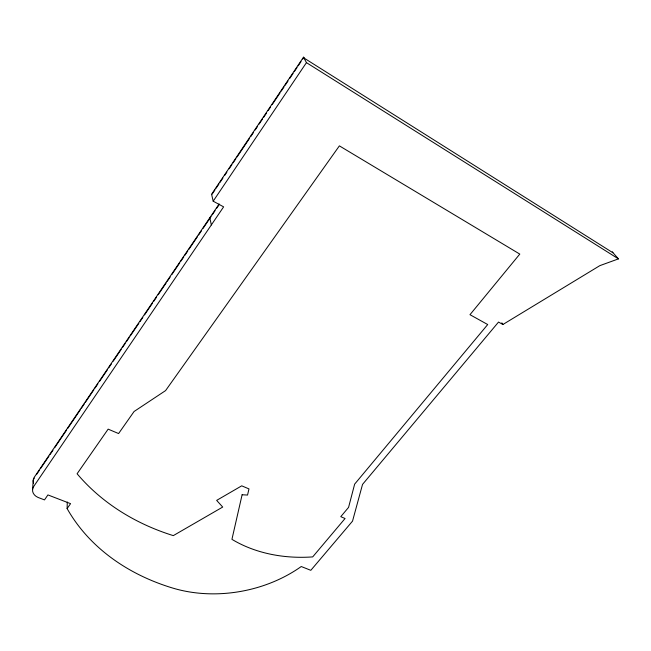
<?xml version="1.0" encoding="UTF-8"?>
<svg xmlns="http://www.w3.org/2000/svg" width="651" height="651" viewBox="0 0 651 651"><rect width="100%" height="100%" fill="white"/><g stroke="black" fill="none" stroke-linecap="round" stroke-linejoin="round"><path stroke-width="0.98" d="M67.11 508.561L70.568 503.654L47.922 494.923L44.496 499.903L37.97 497.405A11.091 8.414 -1.5 0 1 33.795 486.338L223.627 206.855L213.178 201.183L211.591 194.258L303.496 57.182L304.286 58.208L612.876 252.734L612.282 251.904L618.45 258.878L599.823 265.649L502.881 324.515L498.52 322.074L362.534 484.401L352.533 521.125L310.812 570.325L301.25 566.525A120.24 91.107 -10.9 0 1 172.36 587.959A221.43 175.209 -13.8 0 1 67.11 508.561L67.281 502.011M32.599 489.389L33.234 480.08M212.153 194.12L214.985 189.897M216.116 188.212L218.948 183.989M220.079 182.304L222.902 178.081M224.603 175.55L226.865 172.173M229.136 168.804L231.959 164.581M233.091 162.896L235.922 158.673M237.054 156.989L249.512 138.419M250.643 136.734L253.475 132.511M255.168 129.98L257.43 126.603M259.131 124.072L262.524 119.011M263.663 117.318L266.487 113.103M268.188 110.572L270.45 107.195M272.151 104.665L280.076 92.849M281.208 91.156L284.039 86.941M285.171 85.248L288.002 81.033M289.695 78.502L293.096 73.433M294.228 71.748L297.051 67.525M298.191 65.841L301.014 61.617M302.715 59.086L303.846 57.402M213.178 201.183L306.45 62.634L303.496 57.182M219.159 203.95L34.413 477.045A10.969 8.365 -1.3 0 0 33.6 483.213M36.448 474.644L39.296 470.437M40.435 468.753L48.963 456.148M50.103 454.463L52.951 450.264M54.651 447.742L66.597 430.083M67.737 428.407L80.252 409.91M81.391 408.226L84.239 404.027M85.371 402.342L93.907 389.737M95.046 388.053L97.886 383.846M99.595 381.331L107.561 369.556M108.701 367.88L111.541 363.673M113.25 361.15L121.208 349.384M122.347 347.699L125.195 343.5M126.335 341.816L129.175 337.617M130.314 335.932L138.85 323.319M139.981 321.643L142.829 317.436M144.538 314.913L152.497 303.146M153.636 301.462L156.484 297.263M158.185 294.74L166.151 282.973M167.291 281.289L170.131 277.082M171.84 274.567L179.806 262.792M180.945 261.116L183.785 256.909M184.925 255.225L187.773 251.026M188.904 249.341L197.44 236.736M198.579 235.052L201.419 230.853M203.128 228.33L211.095 216.555M212.234 214.879L215.074 210.672M216.783 208.149L219.053 204.788M306.45 62.634L618.45 258.878M501.831 322.823L502.881 324.515M209.793 217.784L211.347 224.937M33.819 479.095A10.603 8.089 -1.3 0 1 34.202 478.111M242.107 494.76L231.935 539.337A133.04 102.825 -16.2 0 0 312.692 556.898L345.063 518.505L340.774 516.666L348.57 507.389L354.649 484.132L487.713 324.54L469.973 314.693L519.791 254.093L339.383 145.865L165.582 390.6L134.082 411.497L118.596 433.558L108.147 429.139L77.095 473.757A237.371 195.829 -15.1 0 0 173.304 535.618L222.707 507.056L216.653 500.383L241.724 485.833L248.975 488.901L247.551 495.053L242.107 494.76"/></g></svg>
